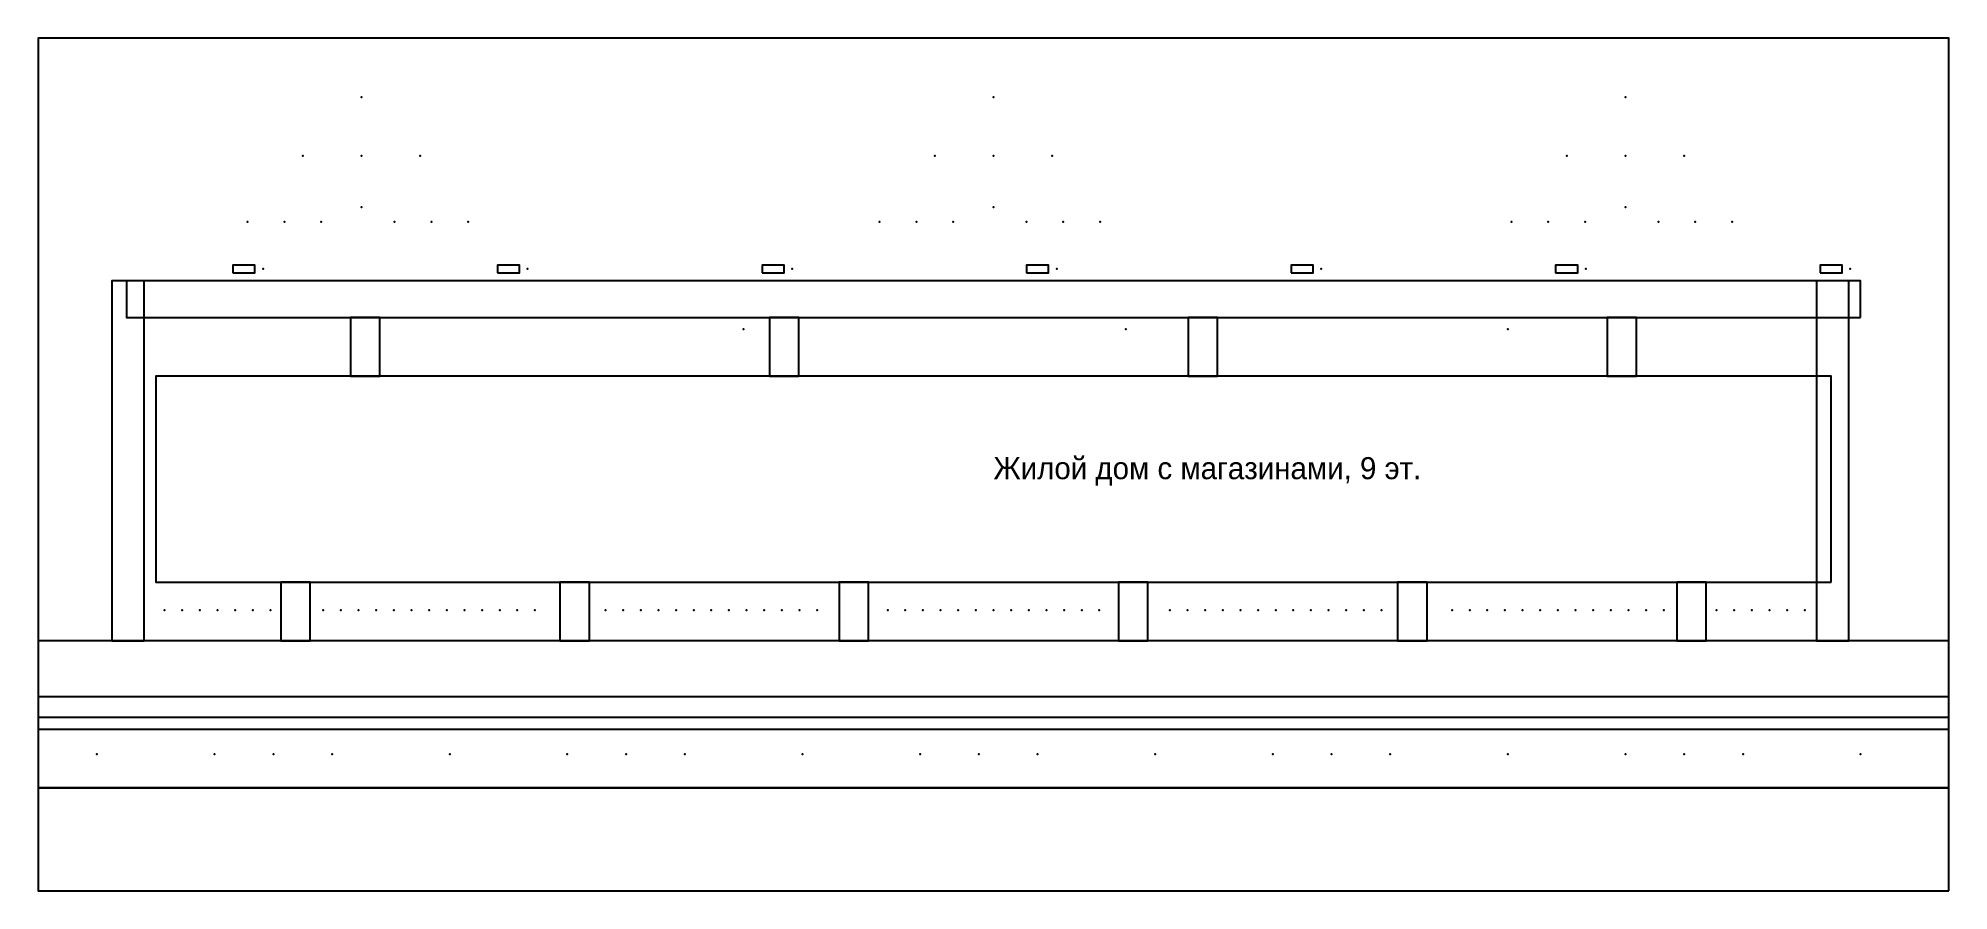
# Model space of a CAD drawing. Header units: metres. Extents: x 0 to 130, y 0 to 58.
import ezdxf

# ---------------------------------------------------------------- set-up
doc = ezdxf.new("R2010")
doc.units = ezdxf.units.M
for name, color, linetype in [('BENCH', 30, 'Continuous'), ('BUILDINGS_FOOTPRINT', 1, 'Continuous'), ('CURB', 9, 'Continuous'), ('ENTRANCE', 2, 'Continuous'), ('GRASS', 84, 'Continuous'), ('LABELS', 7, 'Continuous'), ('LAMPS', 2, 'Continuous'), ('PATH_ENTRANCE_4', 9, 'Continuous'), ('PATH_ENTRANCE_5', 9, 'Continuous'), ('PATH_ENTRANCE_6', 9, 'Continuous'), ('PATH_ENTRANCE_7', 9, 'Continuous'), ('PATH_ENTRANCE_8', 9, 'Continuous'), ('PATH_ENTRANCE_9', 9, 'Continuous'), ('PATH_ENTRANCE_Y108', 9, 'Continuous'), ('PATH_ENTRANCE_Y22', 9, 'Continuous'), ('PATH_ENTRANCE_Y51', 9, 'Continuous'), ('PATH_ENTRANCE_Y79', 9, 'Continuous'), ('PATH_PASSAGE_124', 9, 'Continuous'), ('PATH_PASSAGE_6', 9, 'Continuous'), ('PATH_SIDEWALK', 9, 'Continuous'), ('PATH_YARD', 9, 'Continuous'), ('ROAD_STREET', 9, 'Continuous'), ('TERRITORY_BOUNDARY', 8, 'Continuous'), ('URN', 2, 'Continuous'), ('WATER_SUPPLY', 9, 'Continuous'), ('КЛЕН ОСТРОЛИСТНЫЙ', 3, 'Continuous'), ('ЛИПА МЕЛКОЛИСТНАЯ', 3, 'Continuous'), ('СИРЕНЬ ОБЫКНОВЕННАЯ', 3, 'Continuous'), ('СПИРЕЯ ЯПОНСКАЯ', 3, 'Continuous')]:
    doc.layers.add(name, color=color, linetype=linetype)

# ---------------------------------------------------------------- blocks, each defined once
blk = doc.blocks.new('BENCH_BLOCK')
blk.add_lwpolyline([(-0.75, -0.25), (0.75, -0.25), (0.75, 0.25), (-0.75, 0.25)], close=True)

msp = doc.modelspace()

# ---------------------------------------------------------------- linework, layer by layer
at = {"layer": 'BUILDINGS_FOOTPRINT'}
msp.add_lwpolyline([(122, 21), (122, 35), (8, 35), (8, 21)], close=True, dxfattribs=at)
at = {"layer": 'CURB'}
for points in [[(0, 11), (130, 11)], [(0, 7), (130, 7)]]:
    msp.add_lwpolyline(points, dxfattribs=at)
at = {"layer": 'ENTRANCE'}
for p in [(22.25, 35), (50.75, 35), (79.25, 35), (107.75, 35), (17.5, 21), (36.5, 21), (55.5, 21), (74.5, 21), (93.5, 21), (112.5, 21)]:
    msp.add_point(p, dxfattribs=at)
at = {"layer": 'GRASS'}
msp.add_lwpolyline([(130, 0), (130, 58), (0, 58), (0, 0)], close=True, dxfattribs=at)
at = {"layer": 'LAMPS'}
for p in [(48, 38.2), (74, 38.2), (100, 38.2), (16, 9.3), (40, 9.3), (64, 9.3), (88, 9.3), (112, 9.3)]:
    msp.add_point(p, dxfattribs=at)
at = {"layer": 'PATH_ENTRANCE_4'}
msp.add_lwpolyline([(18.5, 17), (18.5, 21), (16.5, 21), (16.5, 17)], close=True, dxfattribs=at)
at = {"layer": 'PATH_ENTRANCE_5'}
msp.add_lwpolyline([(37.5, 17), (37.5, 21), (35.5, 21), (35.5, 17)], close=True, dxfattribs=at)
at = {"layer": 'PATH_ENTRANCE_6'}
msp.add_lwpolyline([(56.5, 17), (56.5, 21), (54.5, 21), (54.5, 17)], close=True, dxfattribs=at)
at = {"layer": 'PATH_ENTRANCE_7'}
msp.add_lwpolyline([(75.5, 17), (75.5, 21), (73.5, 21), (73.5, 17)], close=True, dxfattribs=at)
at = {"layer": 'PATH_ENTRANCE_8'}
msp.add_lwpolyline([(94.5, 17), (94.5, 21), (92.5, 21), (92.5, 17)], close=True, dxfattribs=at)
at = {"layer": 'PATH_ENTRANCE_9'}
msp.add_lwpolyline([(113.5, 17), (113.5, 21), (111.5, 21), (111.5, 17)], close=True, dxfattribs=at)
at = {"layer": 'PATH_ENTRANCE_Y108'}
msp.add_lwpolyline([(108.75, 35), (108.75, 39), (106.75, 39), (106.75, 35)], close=True, dxfattribs=at)
at = {"layer": 'PATH_ENTRANCE_Y22'}
msp.add_lwpolyline([(23.25, 35), (23.25, 39), (21.25, 39), (21.25, 35)], close=True, dxfattribs=at)
at = {"layer": 'PATH_ENTRANCE_Y51'}
msp.add_lwpolyline([(51.75, 35), (51.75, 39), (49.75, 39), (49.75, 35)], close=True, dxfattribs=at)
at = {"layer": 'PATH_ENTRANCE_Y79'}
msp.add_lwpolyline([(80.25, 35), (80.25, 39), (78.25, 39), (78.25, 35)], close=True, dxfattribs=at)
at = {"layer": 'PATH_PASSAGE_124'}
msp.add_lwpolyline([(123.2, 17), (123.2, 41.5), (121, 41.5), (121, 17)], close=True, dxfattribs=at)
at = {"layer": 'PATH_PASSAGE_6'}
msp.add_lwpolyline([(7.2, 17), (7.2, 41.5), (5, 41.5), (5, 17)], close=True, dxfattribs=at)
at = {"layer": 'PATH_SIDEWALK'}
msp.add_lwpolyline([(130, 11), (130, 17), (0, 17), (0, 11)], close=True, dxfattribs=at)
at = {"layer": 'PATH_YARD'}
msp.add_lwpolyline([(124, 39), (124, 41.5), (6, 41.5), (6, 39)], close=True, dxfattribs=at)
at = {"layer": 'ROAD_STREET'}
msp.add_lwpolyline([(130, 0), (130, 7), (0, 7), (0, 0)], close=True, dxfattribs=at)
at = {"layer": 'TERRITORY_BOUNDARY'}
msp.add_lwpolyline([(130, 0), (130, 58), (0, 58), (0, 0)], close=True, dxfattribs=at)
at = {"layer": 'URN'}
for p in [(15.3, 42.3), (33.3, 42.3), (51.3, 42.3), (69.3, 42.3), (87.3, 42.3), (105.3, 42.3), (123.3, 42.3)]:
    msp.add_point(p, dxfattribs=at)
at = {"layer": 'WATER_SUPPLY'}
msp.add_lwpolyline([(130, 11.8), (130, 13.2), (0, 13.2), (0, 11.8)], close=True, dxfattribs=at)
at = {"layer": 'КЛЕН ОСТРОЛИСТНЫЙ'}
for p in [(26, 50), (69, 50), (112, 50), (22, 46.5), (65, 46.5), (108, 46.5)]:
    msp.add_point(p, dxfattribs=at)
at = {"layer": 'ЛИПА МЕЛКОЛИСТНАЯ'}
for p in [(22, 54), (65, 54), (108, 54), (18, 50), (22, 50), (61, 50), (65, 50), (104, 50), (108, 50), (4, 9.3), (12, 9.3), (20, 9.3), (28, 9.3), (36, 9.3), (44, 9.3), (52, 9.3), (60, 9.3), (68, 9.3), (76, 9.3), (84, 9.3), (92, 9.3), (100, 9.3), (108, 9.3), (116, 9.3), (124, 9.3)]:
    msp.add_point(p, dxfattribs=at)
at = {"layer": 'СИРЕНЬ ОБЫКНОВЕННАЯ'}
for p in [(14.25, 45.5), (16.75, 45.5), (19.25, 45.5), (24.25, 45.5), (26.75, 45.5), (29.25, 45.5), (57.25, 45.5), (59.75, 45.5), (62.25, 45.5), (67.25, 45.5), (69.75, 45.5), (72.25, 45.5), (100.25, 45.5), (102.75, 45.5), (105.25, 45.5), (110.25, 45.5), (112.75, 45.5), (115.25, 45.5)]:
    msp.add_point(p, dxfattribs=at)
at = {"layer": 'СПИРЕЯ ЯПОНСКАЯ'}
for p in [(8.6, 19.1), (9.8, 19.1), (11, 19.1), (12.2, 19.1), (13.4, 19.1), (14.6, 19.1), (15.8, 19.1), (19.4, 19.1), (20.6, 19.1), (21.8, 19.1), (23, 19.1), (24.2, 19.1), (25.4, 19.1), (26.6, 19.1), (27.8, 19.1), (29, 19.1), (30.2, 19.1), (31.4, 19.1), (32.6, 19.1), (33.8, 19.1), (38.6, 19.1), (39.8, 19.1), (41, 19.1), (42.2, 19.1), (43.4, 19.1), (44.6, 19.1), (45.8, 19.1), (47, 19.1), (48.2, 19.1), (49.4, 19.1), (50.6, 19.1), (51.8, 19.1), (53, 19.1), (57.8, 19.1), (59, 19.1), (60.2, 19.1), (61.4, 19.1), (62.6, 19.1), (63.8, 19.1), (65, 19.1), (66.2, 19.1), (67.4, 19.1), (68.6, 19.1), (69.8, 19.1), (71, 19.1), (72.2, 19.1), (77, 19.1), (78.2, 19.1), (79.4, 19.1), (80.6, 19.1), (81.8, 19.1), (83, 19.1), (84.2, 19.1), (85.4, 19.1), (86.6, 19.1), (87.8, 19.1), (89, 19.1), (90.2, 19.1), (91.4, 19.1), (96.2, 19.1), (97.4, 19.1), (98.6, 19.1), (99.8, 19.1), (101, 19.1), (102.2, 19.1), (103.4, 19.1), (104.6, 19.1), (105.8, 19.1), (107, 19.1), (108.2, 19.1), (109.4, 19.1), (110.6, 19.1), (114.2, 19.1), (115.4, 19.1), (116.6, 19.1), (117.8, 19.1), (119, 19.1), (120.2, 19.1)]:
    msp.add_point(p, dxfattribs=at)

# ---------------------------------------------------------------- block references
at = {"layer": 'BENCH'}
for p in [(14, 42.3), (32, 42.3), (50, 42.3), (68, 42.3), (86, 42.3), (104, 42.3), (122, 42.3)]:
    msp.add_blockref('BENCH_BLOCK', p, dxfattribs=at)

# ---------------------------------------------------------------- texts
at = {"layer": 'LABELS'}
msp.add_text('Жилой дом с магазинами, 9 эт.', height=1.5, dxfattribs=at).set_placement((65, 28))

doc.saveas('drawing.dxf')
